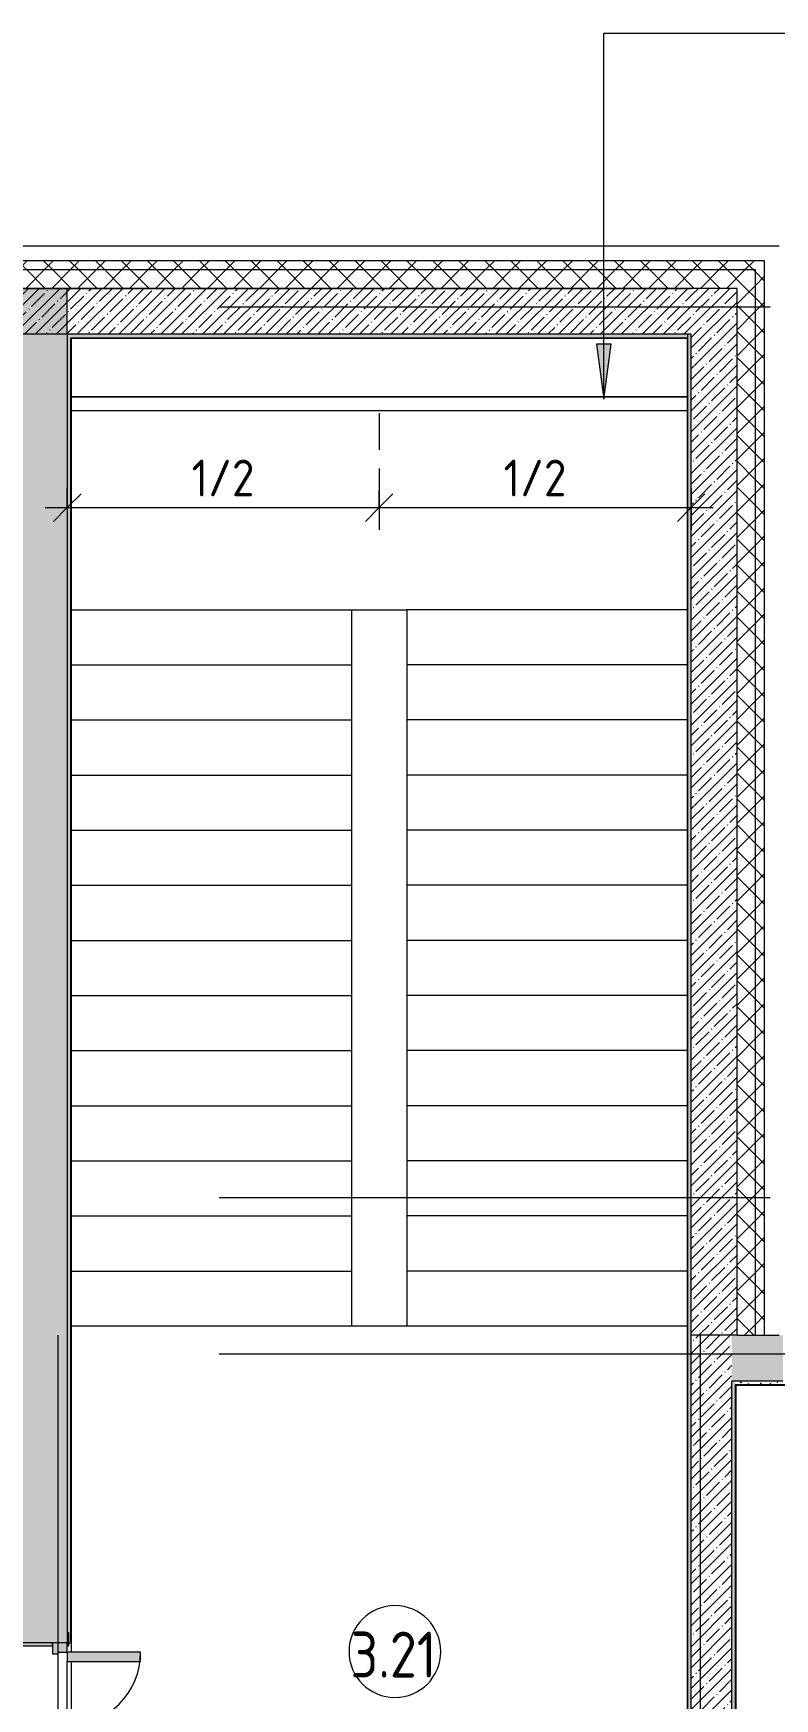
# Model space of a CAD drawing. Header units: millimetres. Extents: x -8624 to 200664, y -8553 to 29000.
# Drawn here: x 139820 to 143860, y 19422 to 28489 of the extents above; entities that cross this region are included whole.
import ezdxf

# ---------------------------------------------------------------- set-up
doc = ezdxf.new("R2010")
doc.units = ezdxf.units.MM
doc.linetypes.add('ADSK_Штрих_ш2 п1', pattern=[300, 200, -100])
doc.linetypes.add('Осевая', pattern=[15875, 3175, -2381.25, 7937.5, -2381.25])
for name, color, linetype, lineweight in [('A-ANNO-DIMS', 7, 'Continuous', 9), ('A-ANNO-DIMS-100', 7, 'Continuous', 9), ('A-AREA-IDEN', 7, 'Continuous', 9), ('A-DETL-2', 7, 'ADSK_Штрих_ш2 п1', 9), ('A-WALL-1', 7, 'Continuous', 9), ('A-WALL-4', 7, 'Continuous', 13), ('G-ANNO-TEXT', 7, 'Continuous', 9), ('I-WALL-5', 7, 'Continuous', 9), ('S-STRS-2', 7, 'Continuous', 9), ('Оси', 7, 'Continuous', 9), ('Оси-2', 7, 'Осевая', 9)]:
    doc.layers.add(name, color=color, linetype=linetype, lineweight=lineweight)
for name, color, linetype, lineweight, true_color in [('A-DOOR-5', 7, 'Continuous', 9, 0xaaaaaa), ('A-DOOR-6', 7, 'Continuous', 9, 0xe2e2e2), ('A-DOOR-FRAM-4', 7, 'Continuous', 9, 0xe2e2e2), ('A-DOOR-FRAM-5', 7, 'Continuous', 9, 0xaaaaaa), ('A-FLOR-3', 7, 'Continuous', 9, 0xaaaaaa), ('I-WALL-7', 9, 'Continuous', 9, 0x808080)]:
    doc.layers.add(name, color=color, linetype=linetype, lineweight=lineweight, true_color=true_color)
doc.styles.add('GOST Common', font='GOST_Common.ttf', dxfattribs={"width": 0.9, "height": 250})
doc.styles.add('ISOCPEUR_1', font='isocpeur.ttf', dxfattribs={"width": 0.9, "height": 200})
doc.dimstyles.new('ISO-2_0_0_9К_Средний_округл2', dxfattribs={"dimscale": 304.8, "dimtxt": 199.196235, "dimasz": 0.492126, "dimexe": 0.393701, "dimexo": 0, "dimgap": 0, "dimtad": 1, "dimdec": 0, "dimrnd": 10, "dimzin": 0, "dimdsep": 46, "dimtxsty": 'ISOCPEUR_1', "dimblk1": 'OBLIQUE', "dimblk2": 'OBLIQUE', "dimsah": 1, "dimcen": 0.09, "dimdle": 0.393701, "dimazin": 0, "dimtfac": 1, "dimtdec": 4, "dimtix": 1, "dimtmove": 0, "dimatfit": 3, "dimfxl": 1, "dimtvp": 1, "dimtolj": 1, "dimtzin": 0, "dimarcsym": 2})
pattern_1 = [(45, (50595.26, 0), (-70.71068, 70.71068), []), (135, (50595.26, 0), (-70.71068, -70.71068), [])]
pattern_2 = [(45, (50595.26, 0), (-57.024626, 57.024626), []), (45, (50652.28, 0), (-57.024626, 57.024626), [100.806, -20.161, 3.353, -16.808])]
pattern_3 = [(0, (50595.258, 0), (121.92, 30.48), [10.058, -81.382, 10.058, -81.382, -487.68]), (0, (50595.258, 0), (121.92, 30.48), [-182.88, 10.058, -172.822, 10.058, -81.382, -213.36]), (0, (50595.258, 0), (121.92, 30.48), [-457.2, 10.058, -50.902, 10.058, -142.342]), (120, (50640.978, 15.24), (-87.356454, 90.345817), [10.058, -81.382, 10.058, -81.382, -487.68]), (120, (50640.978, 15.24), (-87.356454, 90.345817), [-182.88, 10.058, -172.822, 10.058, -81.382, -213.36]), (120, (50640.978, 15.24), (-87.356454, 90.345817), [-457.2, 10.058, -50.902, 10.058, -142.342]), (240, (50656.218, 76.2), (-34.563546, -120.825817), [10.058, -81.382, 10.058, -81.382, -487.68]), (240, (50656.218, 76.2), (-34.563546, -120.825817), [-182.88, 10.058, -172.822, 10.058, -81.382, -213.36]), (240, (50656.218, 76.2), (-34.563546, -120.825817), [-457.2, 10.058, -50.902, 10.058, -142.342])]

# ---------------------------------------------------------------- blocks, each defined once
blk = doc.blocks.new('110_Дверь_СКБ_2Ст - Д-1_л_Лестничная клетка EIS60 2-32359692-План зашивки приборов отопления в осях 3 этажа 23-33')
at = {"layer": 'A-DOOR-6'}
for points in [[(662.5, 1025), (612.5, 1025), (612.5, 125), (662.5, 125), (662.5, 317.8)], [(-587.5, 525), (-637.5, 525), (-637.5, 125), (-587.5, 125), (-587.5, 317.8)], [(712.5, -125), (712.5, 45), (697.5, 45), (697.5, -125)]]:
    blk.add_hatch(color=256, dxfattribs=at).paths.add_polyline_path(points)
h = blk.add_hatch(color=256, dxfattribs=at)
h.paths.add_polyline_path([(712.5, 125), (662.5, 125), (662.5, 75), (652.5, 75), (652.5, 45), (712.5, 45)])
h.paths.add_polyline_path([(-627.5, 45), (-627.5, 75), (-637.5, 75), (-637.5, 125), (-687.5, 125), (-687.5, 45)])
at = {"layer": 'A-DOOR-FRAM-4'}
for points in [[(-672.5, 125), (-672.5, 133), (-742.5, 133), (-742.5, 125)], [(767.5, 125), (767.5, 133), (697.5, 133), (697.5, 125)], [(-672.5, -125), (-672.5, 45), (-687.5, 45), (-687.5, -125)], [(-672.5, -133), (-672.5, -125), (-742.5, -125), (-742.5, -133)], [(767.5, -133), (767.5, -125), (697.5, -125), (697.5, -133)]]:
    blk.add_hatch(color=256, dxfattribs=at).paths.add_polyline_path(points)
at = {"layer": 'A-DOOR-5'}
for p, q in [((662.5, 1025), (612.5, 1025)), ((612.5, 1025), (612.5, 125)), ((662.5, 125), (662.5, 1025)), ((-637.5, 525), (-637.5, 125)), ((-587.5, 525), (-637.5, 525)), ((-587.5, 125), (-587.5, 525)), ((-637.5, 125), (-587.5, 125)), ((612.5, 125), (662.5, 125))]:
    blk.add_line(p, q, dxfattribs=at)
for centre, radius, start, end in [((662.5, 125), 900, 90, 180), ((-637.5, 125), 400, 360, 90)]:
    blk.add_arc(centre, radius, start, end, dxfattribs=at)
at = {"layer": 'A-DOOR-FRAM-5'}
for p, q in [((-672.5, 133), (-742.5, 133)), ((-742.5, 133), (-742.5, 125)), ((-742.5, 125), (-672.5, 125)), ((-637.5, 125), (-687.5, 125)), ((-687.5, 125), (-687.5, 45)), ((-672.5, 125), (-672.5, 133)), ((-637.5, 75), (-637.5, 125)), ((662.5, 125), (662.5, 75)), ((712.5, 125), (662.5, 125)), ((767.5, 133), (697.5, 133)), ((697.5, 133), (697.5, 125)), ((697.5, 125), (767.5, 125)), ((712.5, 45), (712.5, 125)), ((767.5, 125), (767.5, 133)), ((-687.5, 45), (-627.5, 45)), ((-672.5, 45), (-687.5, 45)), ((-687.5, 45), (-687.5, -125)), ((-672.5, -125), (-672.5, 45)), ((-627.5, 75), (-637.5, 75)), ((-627.5, 45), (-627.5, 75)), ((662.5, 75), (652.5, 75)), ((652.5, 75), (652.5, 45)), ((652.5, 45), (712.5, 45)), ((712.5, 45), (697.5, 45)), ((697.5, 45), (697.5, -125)), ((712.5, -125), (712.5, 45)), ((-672.5, -125), (-742.5, -125)), ((-742.5, -125), (-742.5, -133)), ((-742.5, -133), (-672.5, -133)), ((-687.5, -125), (-672.5, -125)), ((-672.5, -133), (-672.5, -125)), ((697.5, -125), (712.5, -125)), ((767.5, -125), (697.5, -125)), ((697.5, -125), (697.5, -133)), ((697.5, -133), (767.5, -133)), ((767.5, -133), (767.5, -125))]:
    blk.add_line(p, q, dxfattribs=at)
blk = doc.blocks.new('Зашивка приборов отопления39 - Зашивка приборов отопления-33325432-План зашивки приборов отопления в осях 3 этажа 23-33')
at = {"layer": 'A-WALL-1'}
for p, q in [((120724.7, 17931.2), (124084.7, 17931.2)), ((124084.7, 17931.2), (120724.7, 17931.2)), ((120724.7, 17856.2), (124084.7, 17856.2))]:
    blk.add_line(p, q, dxfattribs=at)
blk = doc.blocks.new('Марка_Помещения - Номер-25198446-План зашивки приборов отопления в осях 3 этажа 23-33')
at = {"layer": 'A-AREA-IDEN'}
for start, end in [(360, 180), (180, 360)]:
    blk.add_arc((0, 0), 2.5, start, end, dxfattribs=at)
blk = doc.blocks.new('DIMBLOCK27-План зашивки приборов отопления в осях 3 этажа 23-33')
at = {"layer": 'A-ANNO-DIMS-100'}
for p, q in [((140005.3, 26012.1), (140005.3, 25786.1)), ((140005.3, 25906.1), (140005.3, 26012.1)), ((141705.3, 26000), (141705.3, 25786.1)), ((141705.3, 25906.1), (141705.3, 26000)), ((139885.3, 25906.1), (141705.3, 25906.1))]:
    blk.add_line(p, q, dxfattribs=at)
at = {"layer": 'A-ANNO-DIMS-100', "lineweight": 20}
for p, q in [((140005.3, 25906.1), (140080.3, 25981.1)), ((141705.3, 25906.1), (141780.3, 25981.1)), ((140005.3, 25906.1), (139930.3, 25831.1)), ((141705.3, 25906.1), (141630.3, 25831.1))]:
    blk.add_line(p, q, dxfattribs=at)
at = {"layer": 'A-ANNO-DIMS-100', "color": 0, "insert": (140682.9, 26167.4), "char_height": 200, "width": 413.715, "attachment_point": 1, "line_spacing_factor": 1.149209, "style": 'ISOCPEUR_1'}
blk.add_mtext('1/2', dxfattribs=at)
blk = doc.blocks.new('_Oblique')
at = {"color": 0, "linetype": 'ByBlock', "lineweight": -2}
blk.add_line((-0.5, -0.5), (0.5, 0.5), dxfattribs=at)
blk = doc.blocks.new('DIMBLOCK28-План зашивки приборов отопления в осях 3 этажа 23-33')
at = {"layer": 'A-ANNO-DIMS-100'}
for p, q in [((141705.3, 26000), (141705.3, 25786.1)), ((141705.3, 25906.1), (141705.3, 26000)), ((143405.3, 26012.1), (143405.3, 25786.1)), ((143405.3, 25906.1), (143405.3, 26012.1)), ((141705.3, 25906.1), (143525.3, 25906.1))]:
    blk.add_line(p, q, dxfattribs=at)
at = {"layer": 'A-ANNO-DIMS-100', "lineweight": 20}
for p, q in [((141705.3, 25906.1), (141780.3, 25981.1)), ((143405.3, 25906.1), (143480.3, 25981.1)), ((141705.3, 25906.1), (141630.3, 25831.1)), ((143405.3, 25906.1), (143330.3, 25831.1))]:
    blk.add_line(p, q, dxfattribs=at)
at = {"layer": 'A-ANNO-DIMS-100', "color": 0, "insert": (142382.9, 26167.4), "char_height": 200, "width": 413.715, "attachment_point": 1, "line_spacing_factor": 1.149209, "style": 'ISOCPEUR_1'}
blk.add_mtext('1/2', dxfattribs=at)

msp = doc.modelspace()

# ---------------------------------------------------------------- hatches: boundary and pattern name
at = {"layer": 'A-WALL-1'}
h = msp.add_hatch(dxfattribs=at)
h.set_pattern_fill('FP_120', color=256, style=0, pattern_type=2)
h.set_pattern_definition(pattern_1)
h.paths.add_polyline_path([(143755.3, 27200), (143805.3, 27200), (143805.3, 27250), (135485.9, 27250), (135485.9, 27200), (142744.4, 27200)])
h = msp.add_hatch(dxfattribs=at)
h.set_pattern_fill('FP_120', color=256, style=0, pattern_type=2)
h.set_pattern_definition(pattern_1)
h.paths.add_polyline_path([(143655.3, 27100), (143755.3, 27100), (143755.3, 27200), (135485.9, 27200), (135485.9, 27100), (142744.4, 27100)])
h = msp.add_hatch(dxfattribs=at)
h.set_pattern_fill('FP_120', color=256, style=0, pattern_type=2)
h.set_pattern_definition(pattern_1)
h.paths.add_polyline_path([(143805.3, 21400), (143805.3, 27200), (143755.3, 27200), (143755.3, 21400)])
h = msp.add_hatch(dxfattribs=at)
h.set_pattern_fill('FP_120', color=256, style=0, pattern_type=2)
h.set_pattern_definition(pattern_1)
h.paths.add_polyline_path([(143755.3, 21400), (143755.3, 27100), (143655.3, 27100), (143655.3, 21400)])
at = {"layer": 'G-ANNO-TEXT'}
msp.add_hatch(color=256, dxfattribs=at).paths.add_polyline_path([(142929.1, 26495.8), (142968.6, 26795.8), (142889.6, 26795.8)])
at = {"layer": 'I-WALL-5'}
h = msp.add_hatch(dxfattribs=at)
h.set_pattern_fill('FP_119', color=256, style=0, pattern_type=2)
h.set_pattern_definition(pattern_2)
h.paths.add_polyline_path([(143385.3, 26850), (143405.3, 26850), (143405.3, 27100), (139730.3, 27100), (139730.3, 26850), (143384.3, 26850)])
h = msp.add_hatch(dxfattribs=at)
h.set_pattern_fill('FP_119', color=256, style=0, pattern_type=2)
h.set_pattern_definition(pattern_2)
h.paths.add_polyline_path([(139755.3, 17270), (140005.3, 17270), (140005.3, 18325), (139755.3, 18325), (139755.3, 17827)])
h.paths.add_polyline_path([(140005.3, 19725), (140005.3, 27100), (139755.3, 27100), (139755.3, 19725), (139955.3, 19725)])
h = msp.add_hatch(dxfattribs=at)
h.set_pattern_fill('FP_119', color=256, style=0, pattern_type=2)
h.set_pattern_definition(pattern_2)
h.paths.add_polyline_path([(143405.3, 21400), (143655.3, 21400), (143655.3, 27100), (143405.3, 27100), (143405.3, 21720.4)])
h = msp.add_hatch(dxfattribs=at)
h.set_pattern_fill('FP_119', color=256, style=0, pattern_type=2)
h.set_pattern_definition(pattern_2)
h.paths.add_polyline_path([(143625.3, 17270), (143625.3, 21400), (143405.3, 21400), (143405.3, 17270)])
h = msp.add_hatch(dxfattribs=at)
h.set_pattern_fill('FP_119', color=256, style=0, pattern_type=2)
h.set_pattern_definition(pattern_2)
h.paths.add_polyline_path([(151175.3, 21150), (151175.3, 21400), (147205.3, 21400), (147205.3, 21150), (151020, 21150)])
h.paths.add_polyline_path([(143645.3, 21150), (143905.3, 21150), (143905.3, 21400), (143625.3, 21400), (143625.3, 21150)])
at = {"layer": 'I-WALL-7'}
h = msp.add_hatch(dxfattribs=at)
h.set_pattern_fill('FP_139', color=256, style=0, pattern_type=2)
h.set_pattern_definition(pattern_3)
h.paths.add_polyline_path([(143384.3, 26830), (143385.3, 26830), (143385.3, 26850), (140005.3, 26850), (140005.3, 26830), (142744.4, 26830)])
h = msp.add_hatch(dxfattribs=at)
h.set_pattern_fill('FP_139', color=256, style=0, pattern_type=2)
h.set_pattern_definition(pattern_3)
h.paths.add_polyline_path([(143385.3, 17870), (143405.3, 17870), (143405.3, 26850), (143385.3, 26850), (143385.3, 17871)])
h = msp.add_hatch(dxfattribs=at)
h.set_pattern_fill('FP_139', color=256, style=0, pattern_type=2)
h.set_pattern_definition(pattern_3)
h.paths.add_polyline_path([(140025.3, 17870), (140025.3, 18325), (140013.3, 18325), (140013.3, 18270), (140005.3, 18270), (140005.3, 17870)])
h.paths.add_polyline_path([(140025.3, 19725), (140025.3, 26830), (140005.3, 26830), (140005.4, 19780), (140013.3, 19780), (140013.3, 19725)])
h = msp.add_hatch(dxfattribs=at)
h.set_pattern_fill('FP_139', color=256, style=0, pattern_type=2)
h.set_pattern_definition(pattern_3)
h.paths.add_polyline_path([(143645.3, 13640), (143645.3, 21150), (143625.3, 21150), (143625.3, 13640)])
h = msp.add_hatch(dxfattribs=at)
h.set_pattern_fill('FP_139', color=256, style=0, pattern_type=2)
h.set_pattern_definition(pattern_3)
h.paths.add_polyline_path([(143645.3, 21130), (143925.3, 21130), (143925.3, 21150), (143645.3, 21150)])

# ---------------------------------------------------------------- linework, layer by layer
at = {"layer": 'A-DETL-2'}
msp.add_line((141705.3, 26420), (141705.3, 26000), dxfattribs=at)
at = {"layer": 'A-FLOR-3'}
for p, q in [((143385.3, 21450), (140026.3, 21450)), ((140026.3, 21450), (140026.3, 19675)), ((140005.3, 18425), (140005.3, 19625)), ((140026.3, 19625), (140026.3, 18425))]:
    msp.add_line(p, q, dxfattribs=at)
at = {"layer": 'A-WALL-1'}
msp.add_line((135485.9, 27100), (143405.3, 27100), dxfattribs=at)
at = {"layer": 'A-WALL-4'}
for p, q in [((143885.3, 27330), (135485.9, 27330)), ((143805.3, 27250), (135485.9, 27250)), ((143805.3, 21400), (143805.3, 27250)), ((143755.3, 27200), (135485.9, 27200)), ((143755.3, 21400), (143755.3, 27200)), ((143655.3, 21400), (143655.3, 27100)), ((140005.3, 26850), (140005.3, 19780)), ((143405.3, 26850), (143384.3, 26850)), ((143405.3, 17770), (143405.3, 26850)), ((140025.3, 26830), (140025.3, 26829)), ((140025.3, 26830), (143384.3, 26830)), ((140025.3, 26829), (140025.3, 19725)), ((140026.3, 26829), (140025.3, 26829)), ((140025.3, 19725), (140025.3, 26829)), ((143384.3, 26829), (143384.3, 26830)), ((143655.3, 21400), (143885.3, 21400)), ((143905.3, 21150), (143625.3, 21150)), ((143645.3, 21130), (143645.3, 13640)), ((143645.3, 21129), (143646.3, 21129))]:
    msp.add_line(p, q, dxfattribs=at)
at = {"layer": 'G-ANNO-TEXT'}
for p, q in [((142929.1, 28488.5), (144285.6, 28488.5)), ((142929.1, 26495.8), (142929.1, 28488.5)), ((142968.6, 26795.8), (142889.6, 26795.8)), ((142889.6, 26795.8), (142929.1, 26495.8)), ((142929.1, 26495.8), (142968.6, 26795.8))]:
    msp.add_line(p, q, dxfattribs=at)
at = {"layer": 'I-WALL-5'}
for p, q in [((143405.3, 27100), (139730.3, 27100)), ((140005.3, 26850), (140005.3, 27100)), ((143655.3, 27100), (143405.3, 27100)), ((143384.3, 26850), (135565.3, 26850)), ((143384.3, 26850), (143384.3, 26830)), ((143385.3, 26850), (143385.3, 17871)), ((140026.3, 26829), (143384.3, 26829)), ((140026.3, 26829), (140026.3, 21450)), ((143384.3, 26830), (143385.3, 26830)), ((143384.3, 17871), (143384.3, 26829)), ((143655.3, 21400), (143405.3, 21400)), ((143384.3, 21369.6), (143385.3, 21369.6)), ((143625.3, 21150), (143625.3, 17350)), ((147205.3, 21130), (143645.3, 21130)), ((143645.3, 21129), (151154.3, 21129)), ((143646.3, 13641), (143646.3, 21129)), ((143646.8, 13640), (143646.8, 21129)), ((143647.8, 21129), (143646.8, 21129)), ((143647.8, 21129), (143647.8, 13640)), ((140013.3, 19725), (140025.3, 19725)), ((140025.3, 19725), (140026.3, 19725))]:
    msp.add_line(p, q, dxfattribs=at)
at = {"layer": 'S-STRS-2'}
for p, q in [((140025.3, 25350), (141555.3, 25350)), ((140025.3, 25350), (141555.3, 25350)), ((141555.3, 25350), (141855.3, 25350)), ((141555.3, 25050), (141555.3, 25350)), ((143385.3, 25350), (141855.3, 25350)), ((141855.3, 25350), (141855.3, 25050)), ((143385.3, 25350), (141855.3, 25350)), ((140025.3, 25050), (141555.3, 25050)), ((140025.3, 25050), (141555.3, 25050)), ((141555.3, 24750), (141555.3, 25050)), ((141855.3, 25050), (141855.3, 24750)), ((143385.3, 25050), (141855.3, 25050)), ((143385.3, 25050), (141855.3, 25050)), ((140025.3, 24750), (141555.3, 24750)), ((140025.3, 24750), (141555.3, 24750)), ((141555.3, 24450), (141555.3, 24750)), ((141855.3, 24750), (141855.3, 24450)), ((143385.3, 24750), (141855.3, 24750)), ((143385.3, 24750), (141855.3, 24750)), ((140025.3, 24450), (141555.3, 24450)), ((140025.3, 24450), (141555.3, 24450)), ((141555.3, 24150), (141555.3, 24450)), ((141855.3, 24450), (141855.3, 24150)), ((143385.3, 24450), (141855.3, 24450)), ((143385.3, 24450), (141855.3, 24450)), ((140025.3, 24150), (141555.3, 24150)), ((140025.3, 24150), (141555.3, 24150)), ((141555.3, 23850), (141555.3, 24150)), ((141855.3, 24150), (141855.3, 23850)), ((143385.3, 24150), (141855.3, 24150)), ((143385.3, 24150), (141855.3, 24150)), ((140025.3, 23850), (141555.3, 23850)), ((140025.3, 23850), (141555.3, 23850)), ((141555.3, 23550), (141555.3, 23850)), ((141855.3, 23850), (141855.3, 23550)), ((143385.3, 23850), (141855.3, 23850)), ((143385.3, 23850), (141855.3, 23850)), ((140025.3, 23550), (141555.3, 23550)), ((140025.3, 23550), (141555.3, 23550)), ((141555.3, 23250), (141555.3, 23550)), ((141855.3, 23550), (141855.3, 23250)), ((143385.3, 23550), (141855.3, 23550)), ((143385.3, 23550), (141855.3, 23550)), ((140025.3, 23250), (141555.3, 23250)), ((140025.3, 23250), (141555.3, 23250)), ((141555.3, 22950), (141555.3, 23250)), ((141855.3, 23250), (141855.3, 22950)), ((143385.3, 23250), (141855.3, 23250)), ((143385.3, 23250), (141855.3, 23250)), ((140025.3, 22950), (141555.3, 22950)), ((140025.3, 22950), (141555.3, 22950)), ((141555.3, 22650), (141555.3, 22950)), ((141855.3, 22950), (141855.3, 22650)), ((143385.3, 22950), (141855.3, 22950)), ((143385.3, 22950), (141855.3, 22950)), ((140025.3, 22650), (141555.3, 22650)), ((140025.3, 22650), (141555.3, 22650)), ((141555.3, 22350), (141555.3, 22650)), ((141855.3, 22650), (141855.3, 22350)), ((143385.3, 22650), (141855.3, 22650)), ((143385.3, 22650), (141855.3, 22650)), ((140025.3, 22350), (141555.3, 22350)), ((140025.3, 22350), (141555.3, 22350)), ((141555.3, 22050), (141555.3, 22350)), ((141855.3, 22350), (141855.3, 22050)), ((143385.3, 22350), (141855.3, 22350)), ((143385.3, 22350), (141855.3, 22350)), ((140025.3, 22050), (141555.3, 22050)), ((140025.3, 22050), (141555.3, 22050)), ((141555.3, 21750), (141555.3, 22050)), ((141855.3, 22050), (141855.3, 21750)), ((143385.3, 22050), (141855.3, 22050)), ((143385.3, 22050), (141855.3, 22050)), ((140025.3, 21750), (141555.3, 21750)), ((140025.3, 21750), (141555.3, 21750)), ((141555.3, 21450), (141555.3, 21750)), ((141855.3, 21750), (141855.3, 21450)), ((143385.3, 21750), (141855.3, 21750)), ((143385.3, 21750), (141855.3, 21750)), ((143385.3, 21450), (141855.3, 21450))]:
    msp.add_line(p, q, dxfattribs=at)
at = {"layer": 'Оси'}
for p, q in [((141335.3, 27000), (143835.3, 27000)), ((141335.3, 22150), (143835.3, 22150)), ((139955.3, 18900), (139955.3, 21400)), ((143455.3, 18900), (143455.3, 21400))]:
    msp.add_line(p, q, dxfattribs=at)
at = {"layer": 'Оси-2'}
for p, q in [((135277, 27000), (141335.3, 27000)), ((135277, 22150), (141335.3, 22150)), ((135277, 21300), (173175.3, 21300))]:
    msp.add_line(p, q, dxfattribs=at)

# ---------------------------------------------------------------- block references
at = {"layer": 'A-AREA-IDEN', "xscale": 99.99999999999993, "yscale": 99.99999999999993, "zscale": 99.99999999999993}
msp.add_blockref('Марка_Помещения - Номер-25198446-План зашивки приборов отопления в осях 3 этажа 23-33', (141790.9, 19678.1), dxfattribs=at)
at = {"layer": 'A-DOOR-5', "rotation": 269.9999999999998}
msp.add_blockref('110_Дверь_СКБ_2Ст - Д-1_л_Лестничная клетка EIS60 2-32359692-План зашивки приборов отопления в осях 3 этажа 23-33', (139880.3, 19037.5), dxfattribs=at)
at = {"layer": 'A-WALL-1'}
msp.add_blockref('Зашивка приборов отопления39 - Зашивка приборов отопления-33325432-План зашивки приборов отопления в осях 3 этажа 23-33', (19300.6, 8578.8), dxfattribs=at)

# ---------------------------------------------------------------- texts
at = {"layer": 'A-AREA-IDEN', "insert": (141549, 19786.7), "char_height": 250, "width": 606.076, "attachment_point": 1, "style": 'GOST Common'}
msp.add_mtext('3.21', dxfattribs=at)

# ---------------------------------------------------------------- dimensions: what is measured, and where the dimension line sits
at = {"layer": 'A-ANNO-DIMS'}
for base, p1, p2, picture, middle in [((141705.3, 25906.1), (140005.3, 26012.1), (141705.3, 26000), 'DIMBLOCK27-План зашивки приборов отопления в осях 3 этажа 23-33', (140855.3, 26006.1)), ((143405.3, 25906.1), (141705.3, 26000), (143405.3, 26012.1), 'DIMBLOCK28-План зашивки приборов отопления в осях 3 этажа 23-33', (142555.3, 26006.1))]:
    dim = msp.add_linear_dim(base=base, p1=p1, p2=p2, text='1/2', dimstyle='ISO-2_0_0_9К_Средний_округл2', override={"dimpost": '<>', "dimfxl": 1700.043252}, dxfattribs=at)
    dim.commit()
    dim.dimension.update_dxf_attribs({"geometry": picture, "text_midpoint": middle})

doc.saveas('drawing.dxf')
